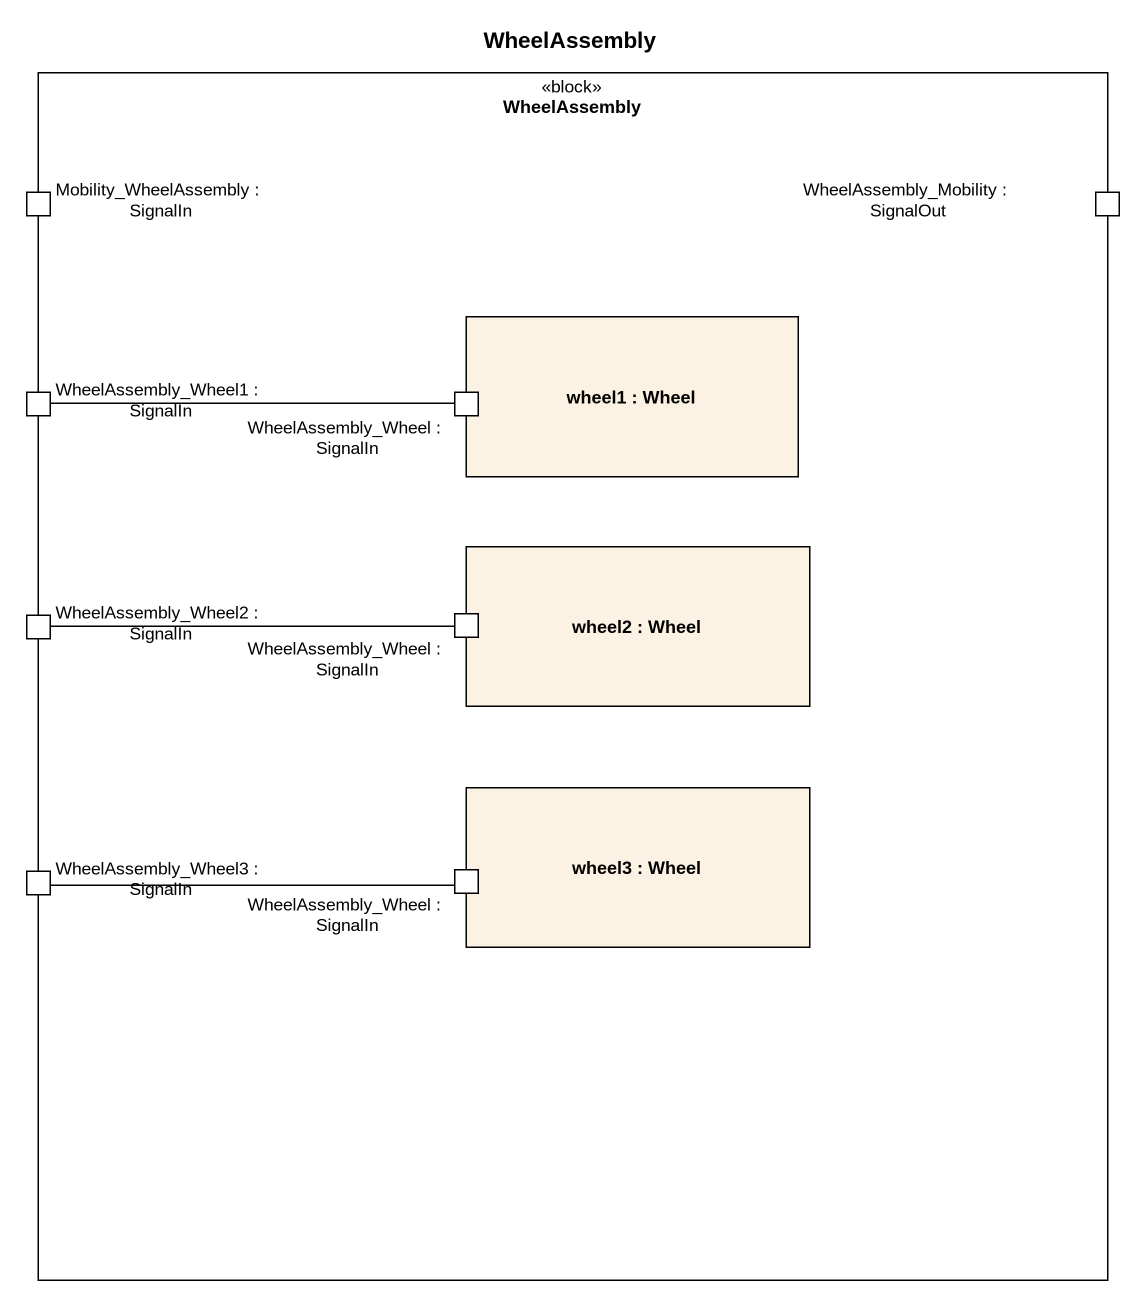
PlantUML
@startuml
title WheelAssembly
rectangle WheelAssembly <<block>> {
  port "Mobility_WheelAssembly : SignalIn" as Mobility_WheelAssembly
  port "WheelAssembly_Mobility : SignalOut" as WheelAssembly_Mobility
  rectangle "wheel1 : Wheel" as wheel1 {
    port "WheelAssembly_Wheel : SignalIn" as WheelAssembly_Wheel_SignalIn
  }
  port "WheelAssembly_Wheel1 : SignalIn" as WheelAssembly_Wheel1
  port "WheelAssembly_Wheel2 : SignalIn" as WheelAssembly_Wheel2
  rectangle "wheel2 : Wheel" as wheel2 {
    port "WheelAssembly_Wheel : SignalIn" as WheelAssembly_Wheel_SignalIn_2
  }
  rectangle "wheel3 : Wheel" as wheel3 {
    port "WheelAssembly_Wheel : SignalIn" as WheelAssembly_Wheel_SignalIn_3
  }
  port "WheelAssembly_Wheel3 : SignalIn" as WheelAssembly_Wheel3
}
WheelAssembly_Wheel1 -right- WheelAssembly_Wheel_SignalIn
WheelAssembly_Wheel2 -right- WheelAssembly_Wheel_SignalIn_2
WheelAssembly_Wheel3 -right- WheelAssembly_Wheel_SignalIn_3
@enduml
